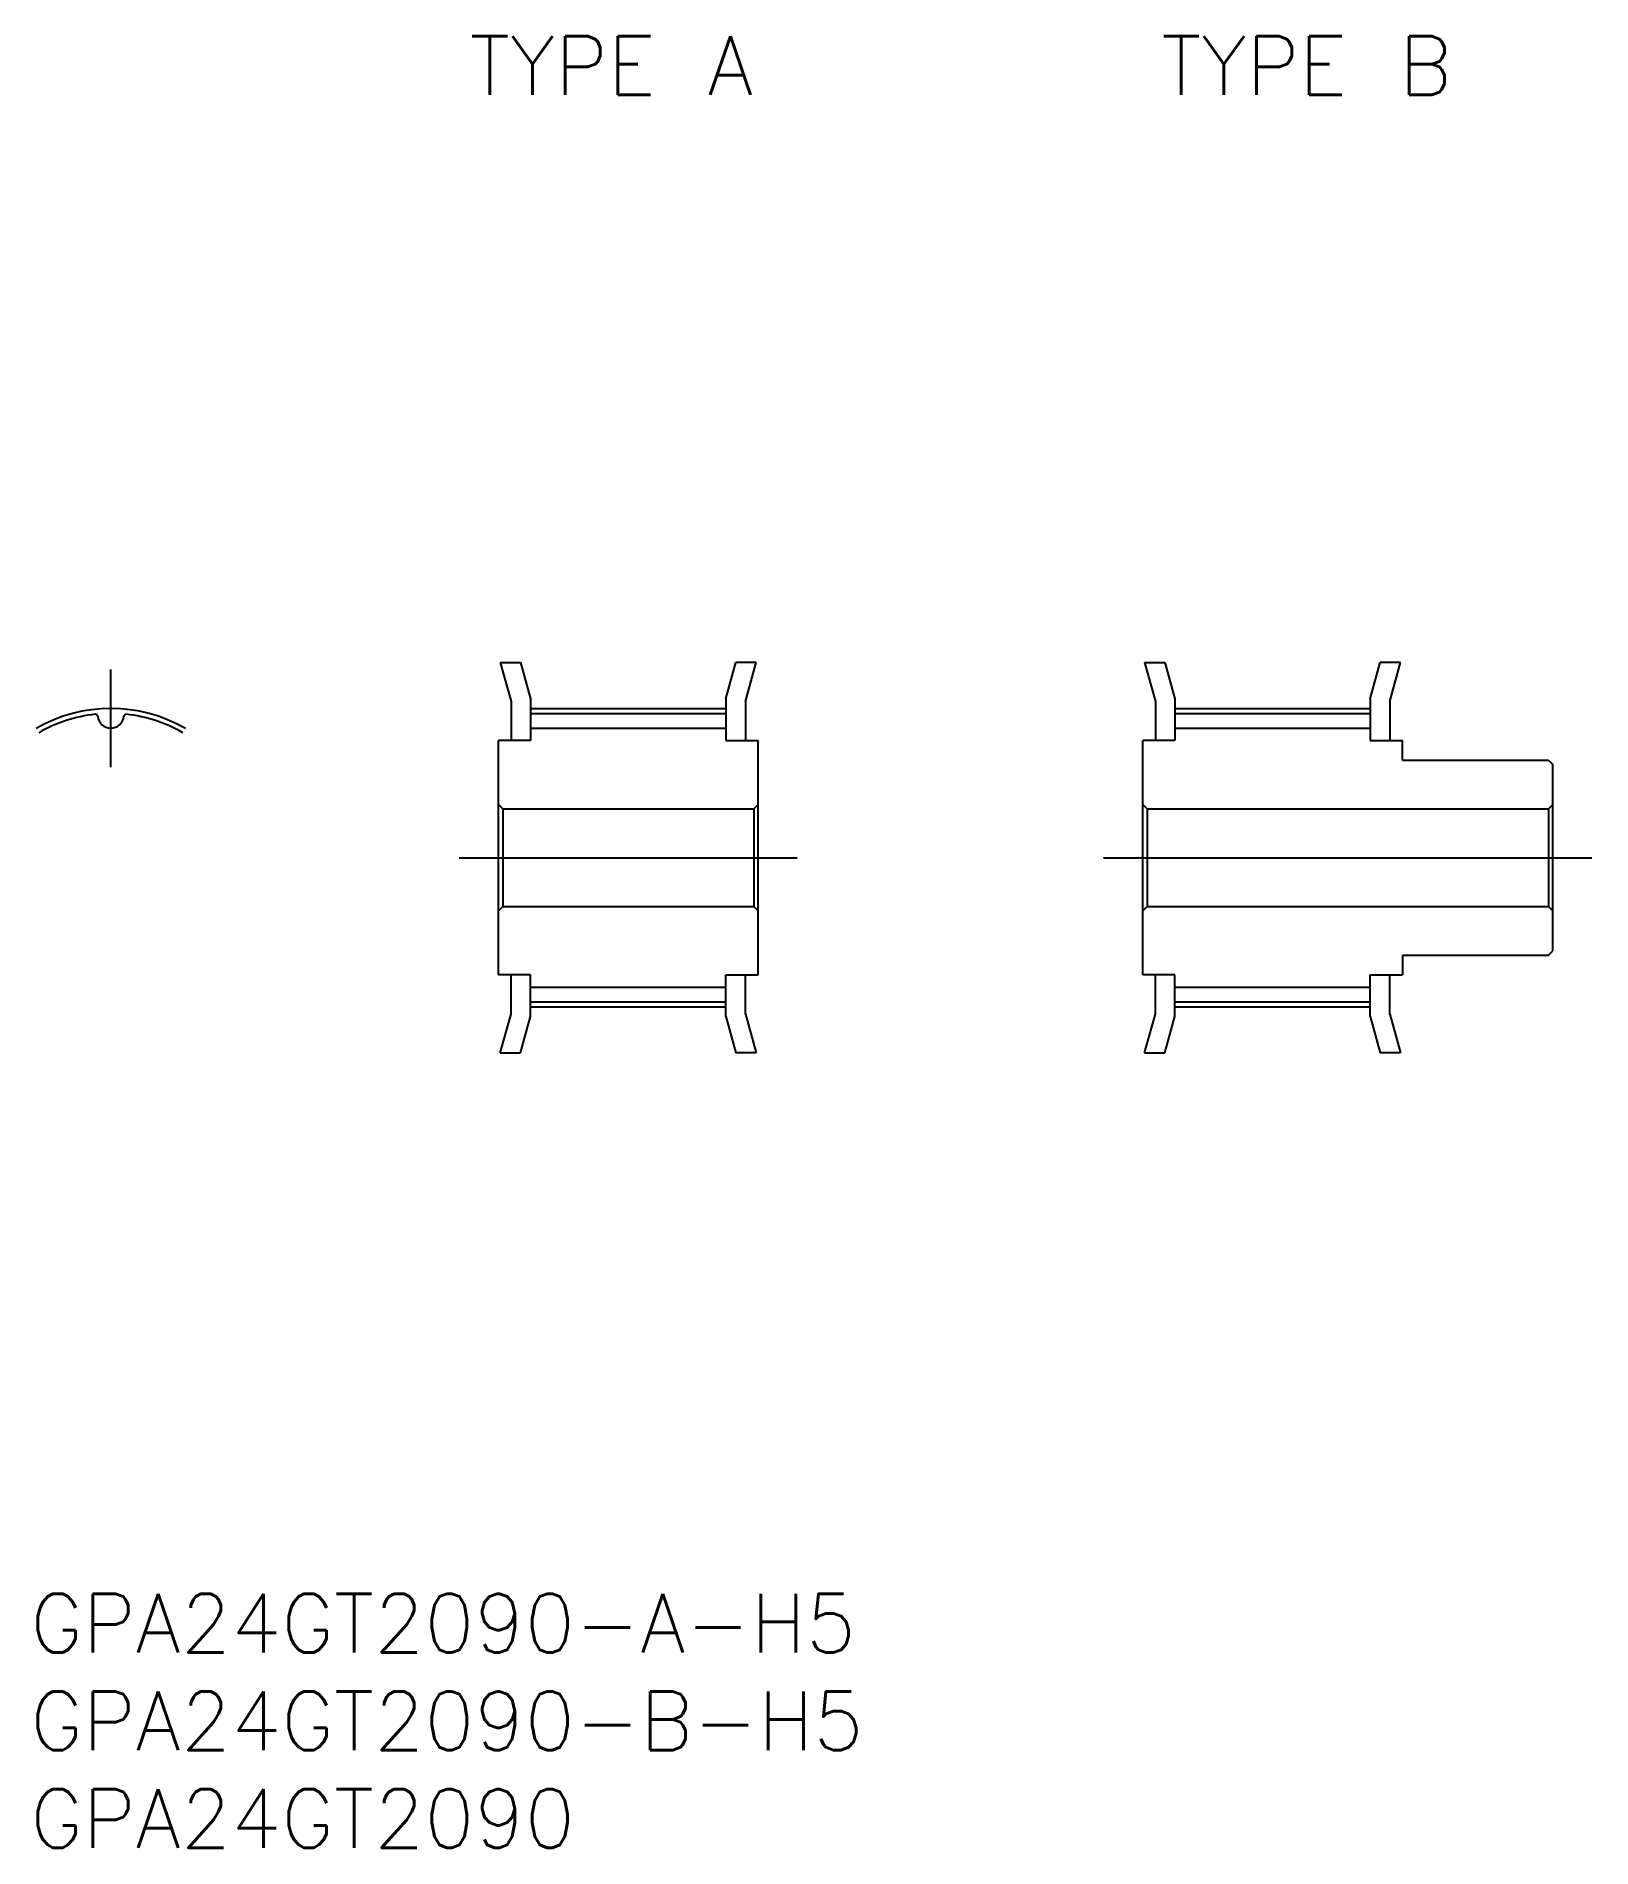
# Model space of a CAD drawing. Extents: x -3.8 to 75.8, y -50.7 to 42.1.
import ezdxf

# ---------------------------------------------------------------- set-up
doc = ezdxf.new("R2010")
doc.units = 0
doc.linetypes.add('CENTER', pattern=[50.8, 31.75, -6.35, 6.35, -6.35])
doc.layers.get('0').update_dxf_attribs({"linetype": 'CONTINUOUS'})
doc.layers.add('CENTER', color=1, linetype='CONTINUOUS')
doc.styles.get("Standard").update_dxf_attribs({"font": 'txt.shx', "height": 3, "bigfont": 'bigfont.shx'})

msp = doc.modelspace()

# ---------------------------------------------------------------- linework, layer by layer
at = {"color": 7, "linetype": 'CONTINUOUS'}
for p, q in [((19.95, 10), (20.5, 8.005)), ((19.95, 10), (20.987, 10)), ((20.987, 10), (21.5, 8.14)), ((31.5, 8.14), (32.013, 10)), ((33.05, 10), (32.013, 10)), ((32.5, 8.005), (33.05, 10)), ((52.95, 10), (53.5, 8.005)), ((52.95, 10), (53.987, 10)), ((53.987, 10), (54.5, 8.14)), ((64.5, 8.14), (65.013, 10)), ((66.05, 10), (65.013, 10)), ((65.5, 8.005), (66.05, 10)), ((20.5, 8.005), (20.5, 6)), ((21.5, 8.14), (21.5, 6)), ((31.5, 8.14), (31.5, 6)), ((32.5, 8.005), (32.5, 6)), ((53.5, 8.005), (53.5, 6)), ((54.5, 8.14), (54.5, 6)), ((64.5, 8.14), (64.5, 6)), ((65.5, 8.005), (65.5, 6)), ((21.5, 7.385), (31.5, 7.385)), ((21.5, 6.635), (31.5, 6.635)), ((54.5, 7.385), (64.5, 7.385)), ((54.5, 6.635), (64.5, 6.635)), ((21.5, 6), (19.85, 6)), ((19.85, -6), (19.85, 6)), ((31.5, 6), (33.15, 6)), ((33.15, -6), (33.15, 6)), ((54.5, 6), (52.85, 6)), ((52.85, -6), (52.85, 6)), ((64.5, 6), (66.15, 6)), ((66.15, 5), (66.15, 6)), ((66.15, 5), (73.625, 5)), ((73.625, 5), (73.85, 4.775)), ((73.85, -4.775), (73.85, 4.775)), ((19.85, 2.725), (20.075, 2.5)), ((20.075, 2.5), (32.925, 2.5)), ((20.075, 2.5), (20.075, -2.5)), ((33.15, 2.725), (32.925, 2.5)), ((32.925, 2.5), (32.925, -2.5)), ((52.85, 2.725), (53.075, 2.5)), ((53.075, 2.5), (73.625, 2.5)), ((53.075, 2.5), (53.075, -2.5)), ((73.85, 2.725), (73.625, 2.5)), ((73.625, 2.5), (73.625, -2.5)), ((19.85, -2.725), (20.075, -2.5)), ((20.075, -2.5), (32.925, -2.5)), ((33.15, -2.725), (32.925, -2.5)), ((52.85, -2.725), (53.075, -2.5)), ((53.075, -2.5), (73.625, -2.5)), ((73.85, -2.725), (73.625, -2.5)), ((66.15, -5), (73.625, -5)), ((66.15, -5), (66.15, -6)), ((73.625, -5), (73.85, -4.775)), ((21.5, -6), (19.85, -6)), ((20.5, -8.005), (20.5, -6)), ((21.5, -8.14), (21.5, -6)), ((31.5, -8.14), (31.5, -6)), ((31.5, -6), (33.15, -6)), ((32.5, -8.005), (32.5, -6)), ((54.5, -6), (52.85, -6)), ((53.5, -8.005), (53.5, -6)), ((54.5, -8.14), (54.5, -6)), ((64.5, -8.14), (64.5, -6)), ((64.5, -6), (66.15, -6)), ((65.5, -8.005), (65.5, -6)), ((21.5, -6.635), (31.5, -6.635)), ((21.5, -7.385), (31.5, -7.385)), ((54.5, -6.635), (64.5, -6.635)), ((54.5, -7.385), (64.5, -7.385)), ((19.95, -10), (20.5, -8.005)), ((20.987, -10), (21.5, -8.14)), ((31.5, -8.14), (32.013, -10)), ((32.5, -8.005), (33.05, -10)), ((52.95, -10), (53.5, -8.005)), ((53.987, -10), (54.5, -8.14)), ((64.5, -8.14), (65.013, -10)), ((65.5, -8.005), (66.05, -10)), ((19.95, -10), (20.987, -10)), ((33.05, -10), (32.013, -10)), ((52.95, -10), (53.987, -10)), ((66.05, -10), (65.013, -10))]:
    msp.add_line(p, q, dxfattribs=at)
for centre, radius, start, end in [((0, 0), 7.385, 96.1843, 120), ((-0.783, 7.23), 0.113, 5.81758, 96.1843), ((0, 7.31), 0.675, 185.81758, 354.18242), ((0.783, 7.23), 0.113, 83.8157, 174.18242), ((0, 0), 7.385, 60, 83.8157)]:
    msp.add_arc(centre, radius, start, end, dxfattribs=at)
at = {"layer": 'CENTER', "color": 1, "linetype": 'CENTER'}
for p, q in [((0, 4.635), (0, 9.64)), ((21.5, 7.64), (31.5, 7.64)), ((54.5, 7.64), (64.5, 7.64)), ((17.85, 0), (35.15, 0)), ((50.85, 0), (75.85, 0)), ((21.5, -7.64), (31.5, -7.64)), ((54.5, -7.64), (64.5, -7.64))]:
    msp.add_line(p, q, dxfattribs=at)
msp.add_arc((0, 0), 7.64, 60, 120, dxfattribs=at)

# ---------------------------------------------------------------- texts
at = {"color": 7, "linetype": 'CONTINUOUS'}
for s, p in [('TYPE A', (18.385, 39.06)), ('TYPE B', (53.798, 39.06)), ('GPA24GT2090-A-H5', (-4.129, -40.695)), ('GPA24GT2090-B-H5', (-4.129, -45.695)), ('GPA24GT2090', (-4.129, -50.695))]:
    msp.add_text(s, height=3, dxfattribs=at).set_placement(p)

doc.saveas('drawing.dxf')
